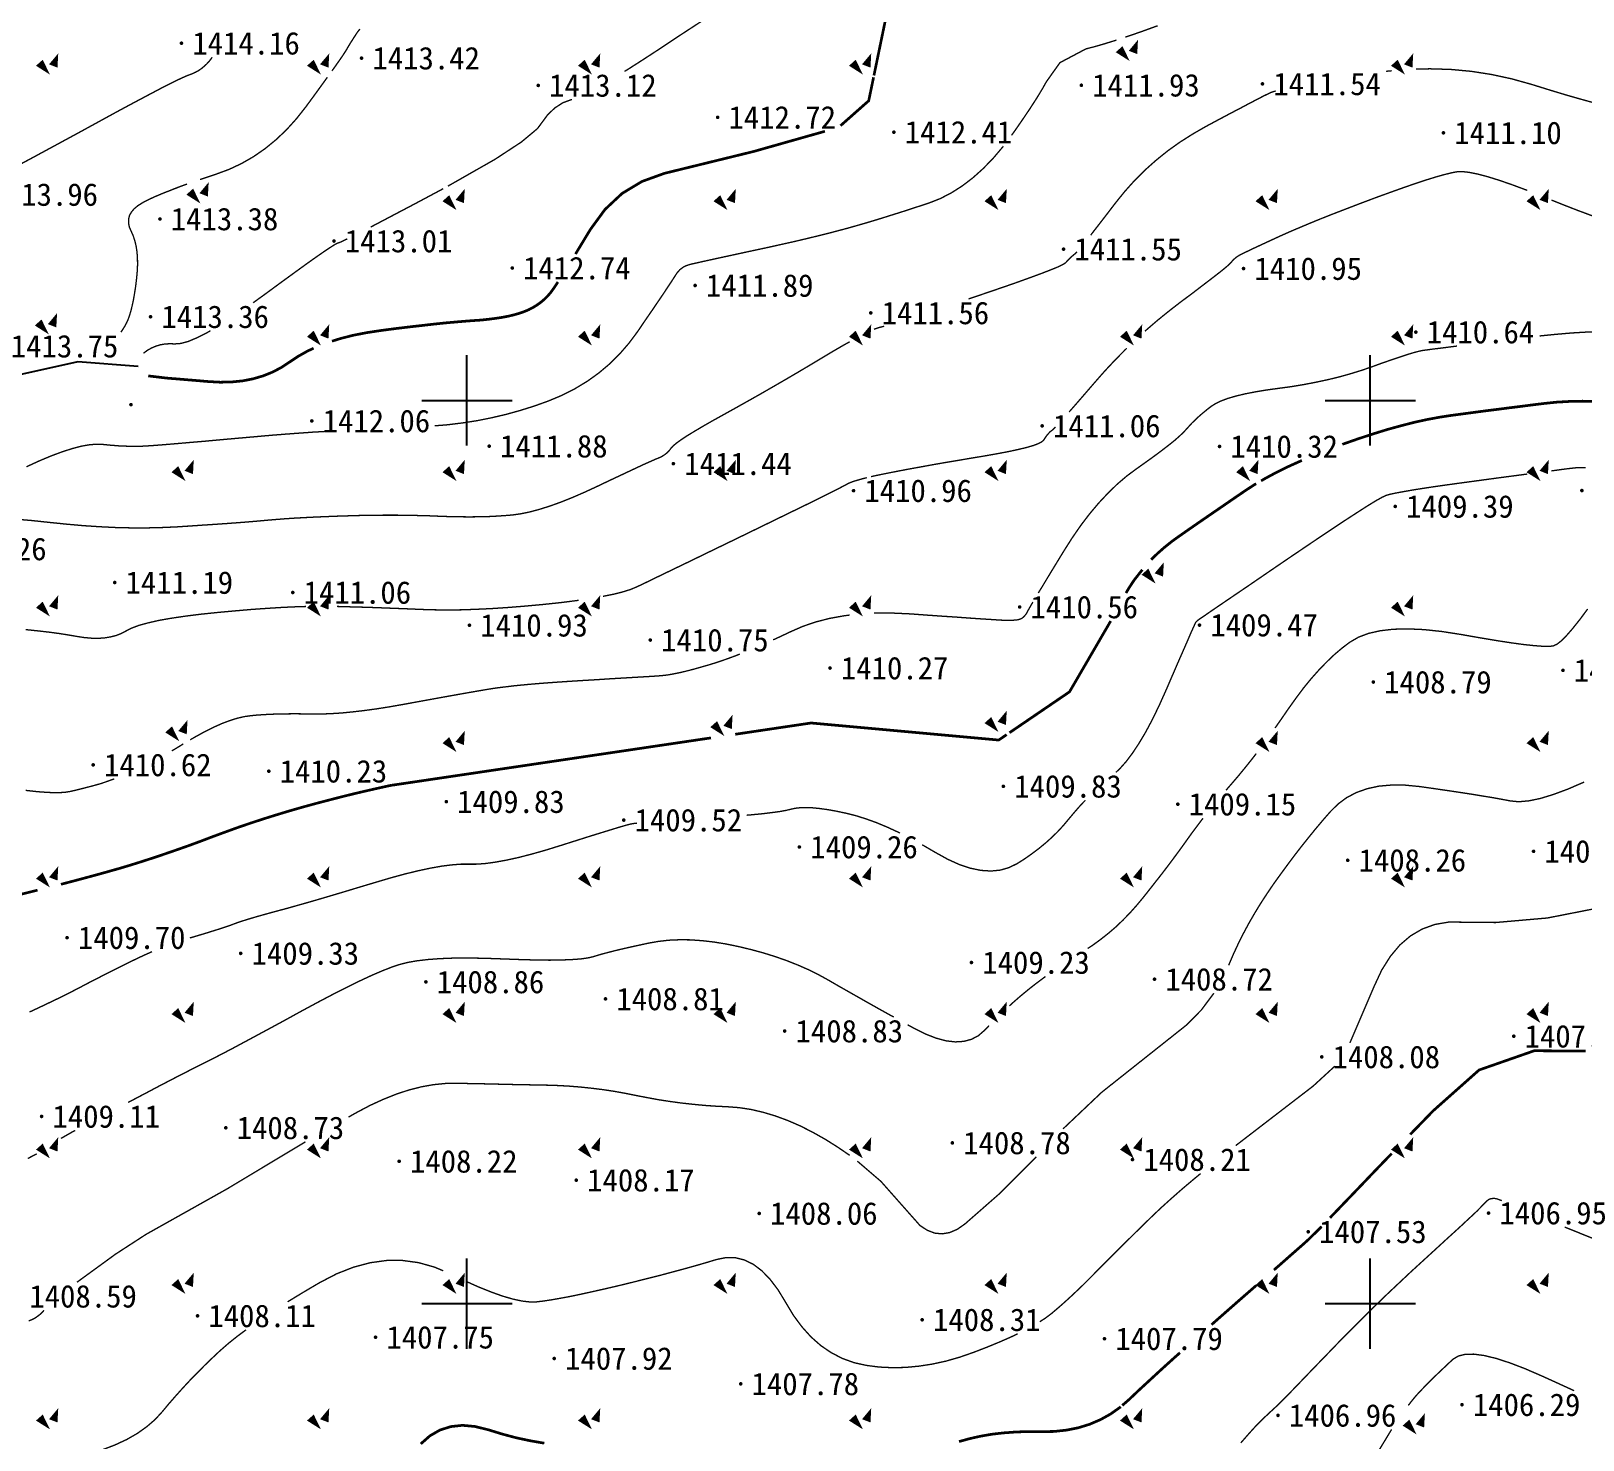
# Model space of a CAD drawing. Header units: inches. Extents: x -2316 to 955, y -265 to 742.
# Drawn here: x 482 to 653.8, y 446.5 to 602.5 of the extents above; entities that cross this region are included whole.
import ezdxf
from ezdxf.enums import TextEntityAlignment as Align
from ezdxf.xclip import XClip

# ---------------------------------------------------------------- set-up
doc = ezdxf.new("R2010")
doc.units = ezdxf.units.IN
doc.header["$LTSCALE"] = 1000
doc.header["$MEASUREMENT"] = 0
doc.header["$XCLIPFRAME"] = 0
doc.layers.add('周边地形图', color=8, linetype='Continuous')
doc.styles.get("Standard").update_dxf_attribs({"font": ''})
doc.styles.get('Standard').set_extended_font_data('SimSun')

# ---------------------------------------------------------------- blocks, each defined once
blk = doc.blocks.new('gc090')
for points in [[(1.07, 1.45, 0, 1, 0), (0.52, 0.05, 1, 1, 0)], [(-1.02, 0.41, 1, 0, 0), (0.15, -0.9, 0, 0, 0)]]:
    blk.add_lwpolyline(points, format="xyseb")
blk = doc.blocks.new('xzdxt')
at = {"layer": '周边地形图'}
for p, q in [((151.75, -75.5), (151.75, -65.5)), ((251.75, -75.5), (251.75, -65.5)), ((146.75, -70.5), (156.75, -70.5)), ((246.75, -70.5), (256.75, -70.5)), ((151.75, -175.5), (151.75, -165.5)), ((251.75, -175.5), (251.75, -165.5)), ((146.75, -170.5), (156.75, -170.5)), ((246.75, -170.5), (256.75, -170.5))]:
    blk.add_line(p, q, dxfattribs=at)
for points, const_width in [([(136.8, -34.01), (137.07, -33.64), (137.57, -32.93), (137.95, -32.38), (138.22, -31.97), (138.38, -31.72), (138.48, -31.53), (138.6, -31.33), (138.74, -31.1), (138.89, -30.86), (139.06, -30.59), (139.24, -30.31), (139.44, -30), (139.65, -29.68), (139.9, -29.37)], 0.15), ([(196.8, -34.52), (199.86, -19.72), (201.16, -18.67), (202.96, -18.16), (209.12, -18.68)], 0.3), ([(169.19, -34.07), (169.63, -33.8), (171.3, -32.73), (173.14, -31.53), (174.98, -30.3), (176.65, -29.21), (178.15, -28.23), (179.47, -27.37), (180.61, -26.63), (181.58, -26.02), (182.37, -25.52), (182.99, -25.15), (183.5, -24.82), (183.94, -24.48), (184.32, -24.1), (184.64, -23.71), (184.91, -23.29), (185.11, -22.84), (185.25, -22.37), (185.34, -21.88), (185.45, -21.34), (185.53, -21.15)], 0.15), ([(224.63, -30.27), (225.01, -30.15), (226.59, -29.6), (228.21, -29.01)], 0.15), ([(215.89, -35.21), (217.39, -33.1), (220.28, -31.57), (221.23, -31.33), (222.33, -31.01), (223.59, -30.62), (223.64, -30.6)], 0.15), ([(102.41, -44.29), (103.66, -43.62), (105.12, -42.83), (106.8, -41.92), (108.7, -40.89), (110.8, -39.74), (112.9, -38.59), (114.76, -37.59), (116.4, -36.72), (117.8, -35.98), (118.96, -35.39), (119.9, -34.93), (120.6, -34.61), (121.06, -34.43), (121.41, -34.3), (121.74, -34.14), (122.06, -33.96), (122.36, -33.75), (122.65, -33.51), (122.93, -33.25), (123.2, -32.96), (123.45, -32.64), (123.54, -32.5)], 0.15), ([(253.5, -34.06), (253.66, -34.04), (254.12, -34)], 0.15), ([(256.8, -33.82), (258.34, -33.78), (260.65, -33.85), (262.92, -34.06), (265.17, -34.41), (267.39, -34.89), (269.58, -35.5), (271.64, -36.14), (273.46, -36.69), (275.04, -37.14), (276.38, -37.51), (277.47, -37.79), (278.33, -37.99), (278.94, -38.09), (279.32, -38.1), (279.57, -38.08), (279.84, -38.07), (280.1, -38.08), (280.38, -38.11), (280.66, -38.16), (280.94, -38.23), (281.23, -38.31), (281.53, -38.42), (281.87, -38.53)], 0.15), ([(122.19, -46.04), (122.58, -45.91), (123.99, -45.44), (125.43, -44.91), (126.81, -44.26), (128.13, -43.5), (129.4, -42.62), (130.61, -41.63), (131.77, -40.53), (132.87, -39.31), (133.92, -37.98), (134.88, -36.67), (135.72, -35.51), (136.29, -34.72)], 0.15), ([(193.1, -40.08), (196.22, -37.32), (196.76, -34.72)], 0.3), ([(212.03, -41.14), (212.23, -40.88), (213.23, -39.44), (214.11, -38.13), (214.86, -36.97), (215.48, -35.94), (215.89, -35.21)], 0.15), ([(149.64, -46.77), (154.87, -43.79), (157.78, -41.88), (159.55, -40.4), (160.69, -38.86), (161.48, -38.11), (162.36, -37.54), (163.37, -37.17)], 0.15), ([(220.79, -52.2), (221, -51.93), (221.73, -50.99), (222.57, -49.9), (223.52, -48.66), (224.55, -47.38), (225.65, -46.15), (226.81, -44.99), (228.04, -43.9), (229.33, -42.86), (230.69, -41.89), (232.11, -40.99), (233.59, -40.14), (235.03, -39.37), (236.31, -38.69), (237.44, -38.1), (238.4, -37.59), (239.21, -37.17), (239.86, -36.83), (240.35, -36.59), (240.68, -36.43), (241.07, -36.29), (241.28, -36.24)], 0.15), ([(271.8, -48.31), (272.84, -48.73), (274.66, -49.44), (276.41, -50.09)], 0.15), ([(163.76, -54.29), (165.42, -51.55), (167.03, -49.35), (168.92, -47.58), (171.11, -46.26), (173.59, -45.36), (183.5, -42.93), (191.37, -40.7)], 0.3), ([(160.9, -70.5), (162.27, -69.93), (163.7, -69.2), (165.06, -68.38), (166.33, -67.47), (167.53, -66.46), (168.64, -65.36), (169.68, -64.16), (170.64, -62.87), (171.5, -61.6), (172.28, -60.47), (172.95, -59.48), (173.53, -58.63), (174, -57.91), (174.38, -57.34), (174.66, -56.91), (174.85, -56.61), (174.99, -56.4), (175.15, -56.21), (175.31, -56.03), (175.5, -55.88), (175.69, -55.74), (175.9, -55.63), (176.13, -55.54), (176.36, -55.46), (176.69, -55.38), (177.19, -55.27), (177.85, -55.12), (178.67, -54.94), (179.67, -54.72), (180.83, -54.47), (182.16, -54.18), (183.65, -53.86), (185.19, -53.53), (186.66, -53.2), (188.05, -52.89), (189.36, -52.58), (190.6, -52.28), (191.77, -51.99), (192.86, -51.7), (193.88, -51.43), (194.87, -51.15), (195.91, -50.85), (196.98, -50.53), (198.08, -50.19), (199.22, -49.83), (200.4, -49.46), (201.61, -49.06), (202.87, -48.65), (204.12, -48.16), (205.35, -47.53), (206.56, -46.76), (207.74, -45.86), (208.9, -44.82), (210.03, -43.65), (211.13, -42.35)], 0.15), ([(226.8, -62.84), (226.96, -62.69), (228.19, -61.63), (229.45, -60.61), (230.74, -59.61), (231.98, -58.69), (233.05, -57.87), (233.98, -57.16), (234.76, -56.56), (235.39, -56.06), (235.86, -55.67), (236.18, -55.38), (236.36, -55.2), (236.45, -55.08), (236.56, -54.96), (236.67, -54.85), (236.79, -54.75), (236.91, -54.65), (237.04, -54.56), (237.18, -54.47), (237.32, -54.39), (237.52, -54.29), (237.82, -54.14), (238.22, -53.95), (238.72, -53.71), (239.32, -53.43), (240.03, -53.1), (240.83, -52.73), (241.74, -52.31), (242.75, -51.86), (243.85, -51.39), (245.04, -50.89), (246.33, -50.36), (247.7, -49.82), (249.18, -49.25), (250.74, -48.65), (252.39, -48.03), (254.02, -47.44), (255.5, -46.91), (256.83, -46.45), (258.02, -46.06), (259.06, -45.74), (259.95, -45.49), (260.69, -45.31), (261.28, -45.19), (261.89, -45.16), (262.67, -45.24), (263.62, -45.43), (264.75, -45.73), (266.04, -46.13), (267.51, -46.64), (269.12, -47.24)], 0.15), ([(113.44, -62.94), (113.65, -62.63), (113.87, -62.27), (114.06, -61.92), (114.23, -61.54), (114.39, -61.1), (114.54, -60.59), (114.68, -60.02), (114.82, -59.39), (114.94, -58.69), (115.06, -57.93), (115.16, -57.11), (115.24, -56.28), (115.28, -55.49), (115.27, -54.75), (115.22, -54.06), (115.12, -53.42), (114.98, -52.82), (114.8, -52.27), (114.57, -51.76), (114.37, -51.29), (114.28, -50.85), (114.29, -50.42), (114.39, -50.01), (114.61, -49.63), (114.92, -49.26), (115.34, -48.92), (115.85, -48.6), (116.48, -48.27), (117.22, -47.93), (118.07, -47.57), (120.12, -46.77), (119.12, -47.15)], 0.15), ([(120.12, -46.77), (120.76, -46.54)], 0.15), ([(141.09, -51.3), (141.97, -50.84), (143.79, -49.88), (145.92, -48.76), (148.36, -47.46), (149.12, -47.05)], 0.15), ([(128.08, -59.68), (129.33, -58.78), (131.14, -57.45), (132.72, -56.3), (134.07, -55.32), (135.2, -54.52), (136.11, -53.89), (136.8, -53.44), (137.25, -53.16), (137.49, -53.06), (137.77, -52.96), (138.35, -52.68), (138.5, -52.61)], 0.15), ([(207.28, -59.26), (208.05, -59), (210.28, -58.24), (212.23, -57.57), (213.9, -56.97), (215.29, -56.46), (216.4, -56.03), (217.23, -55.69), (217.77, -55.42), (218.03, -55.24), (218.16, -55.1), (218.28, -54.97), (218.4, -54.84), (218.52, -54.72), (218.65, -54.6), (218.77, -54.5), (218.89, -54.4), (219.01, -54.3), (219.19, -54.13), (219.27, -54.05)], 0.15), ([(136.8, -63.94), (137.76, -63.64), (139.17, -63.28), (140.67, -62.99), (142.26, -62.75), (143.86, -62.54), (145.36, -62.36), (146.77, -62.2), (148.08, -62.05), (149.31, -61.92), (150.44, -61.82), (151.48, -61.73), (152.43, -61.66), (153.31, -61.6), (154.14, -61.51), (154.92, -61.41), (155.65, -61.3), (156.33, -61.17), (156.96, -61.02), (157.54, -60.85), (158.07, -60.67), (158.57, -60.46), (159.04, -60.22), (159.48, -59.95), (159.9, -59.65), (160.29, -59.32), (160.66, -58.96), (161, -58.57), (161.31, -58.14), (161.64, -57.65), (161.82, -57.39)], 0.3), ([(115.94, -65.27), (116.37, -64.95), (116.83, -64.69), (117.3, -64.49), (117.8, -64.34), (118.31, -64.25), (118.85, -64.22), (119.41, -64.24), (120.06, -64.19), (120.88, -63.97), (121.86, -63.56), (123.02, -62.97), (123.35, -62.78)], 0.15), ([(196.8, -62.62), (197.07, -62.52), (197.42, -62.41), (197.83, -62.31), (197.93, -62.28)], 0.15), ([(270.48, -63.36), (272.17, -63.19), (274.02, -63.03), (275.69, -62.93), (277.18, -62.88), (278.49, -62.88), (279.63, -62.94), (280.59, -63.04), (281.51, -63.18), (282.52, -63.31), (283.64, -63.44), (284.12, -63.49)], 0.15), ([(116.46, -67.78), (118.47, -68.02), (119.06, -68.07), (119.83, -68.13), (120.76, -68.21), (121.86, -68.3), (123.13, -68.41), (124.45, -68.48), (125.72, -68.45), (126.93, -68.33), (128.09, -68.1), (129.18, -67.78), (130.22, -67.36), (131.2, -66.85), (132.12, -66.24), (133.07, -65.61), (134.1, -65.03), (134.77, -64.72)], 0.3), ([(182.97, -70.5), (183.01, -70.48), (184.35, -69.72), (185.69, -68.95), (187.02, -68.18), (188.35, -67.4), (189.68, -66.61), (191, -65.82), (192.25, -65.07), (193.38, -64.41), (194.12, -64)], 0.15), ([(219.52, -70.5), (220.23, -69.68), (221.24, -68.51), (222.32, -67.28), (223.44, -66.08), (224.58, -64.92), (224.79, -64.72)], 0.15), ([(235.37, -70.5), (235.99, -70.27), (236.85, -70.02), (237.84, -69.78), (238.96, -69.56), (240.21, -69.35), (241.59, -69.16), (243.01, -68.97), (244.39, -68.74), (245.74, -68.48), (247.05, -68.2), (248.33, -67.89), (249.57, -67.54), (250.77, -67.17), (251.94, -66.77), (253.03, -66.37), (254.02, -66.03), (254.9, -65.73), (255.66, -65.48), (256.32, -65.27), (256.87, -65.12), (257.31, -65.01), (257.64, -64.95), (258.05, -64.9), (258.7, -64.81), (259.61, -64.7), (260.77, -64.55), (261.34, -64.48)], 0.15), ([(101.84, -83.65), (103.53, -83.79), (105.4, -83.99), (107.35, -84.19), (109.24, -84.36), (111.09, -84.48), (112.89, -84.57), (114.63, -84.61), (116.33, -84.61), (117.98, -84.57), (119.57, -84.5), (121.11, -84.4), (122.56, -84.3), (123.94, -84.21), (125.23, -84.12), (126.45, -84.03), (127.59, -83.94), (128.65, -83.85), (129.63, -83.76), (130.59, -83.68), (131.61, -83.6), (132.67, -83.53), (133.78, -83.47), (134.95, -83.41), (136.16, -83.36), (137.42, -83.31), (138.73, -83.27), (140.06, -83.23), (141.36, -83.21), (142.64, -83.2), (143.9, -83.2), (145.13, -83.21), (146.35, -83.24), (147.54, -83.27), (148.7, -83.32), (149.84, -83.36), (150.95, -83.38), (152.01, -83.39), (153.04, -83.38), (154.03, -83.36), (154.99, -83.31), (155.91, -83.25), (156.79, -83.18), (157.69, -83.05), (158.67, -82.85), (159.72, -82.57), (160.85, -82.22), (162.05, -81.79), (163.33, -81.28), (164.68, -80.7), (166.11, -80.04), (167.49, -79.38), (168.73, -78.8), (169.81, -78.29), (170.73, -77.86), (171.5, -77.5), (172.12, -77.23), (172.58, -77.02), (172.89, -76.9), (173.12, -76.8), (173.33, -76.7), (173.53, -76.57), (173.72, -76.44), (173.9, -76.29), (174.07, -76.12), (174.22, -75.95), (174.36, -75.75), (174.58, -75.52), (174.94, -75.22), (175.46, -74.85), (176.12, -74.41), (176.94, -73.91), (177.92, -73.33), (179.04, -72.69), (180.32, -71.98), (181.67, -71.23), (182.97, -70.5)], 0.15), ([(148.16, -73.31), (149.62, -73.19), (151.25, -72.99), (152.86, -72.74), (154.46, -72.42), (156.05, -72.05), (157.63, -71.61), (159.2, -71.12), (160.76, -70.56), (160.9, -70.5)], 0.15), ([(214.99, -91.82), (215.43, -91.11), (216.09, -90.01), (216.87, -88.73), (217.76, -87.27), (218.71, -85.77), (219.68, -84.36), (220.67, -83.06), (221.68, -81.86), (222.71, -80.76), (223.75, -79.75), (224.81, -78.85), (225.89, -78.05), (226.92, -77.32), (227.86, -76.64), (228.69, -76.02), (229.43, -75.45), (230.07, -74.94), (230.6, -74.47), (231.04, -74.06), (231.37, -73.7), (231.67, -73.37), (231.97, -73.04), (232.3, -72.71), (232.64, -72.39), (233, -72.07), (233.37, -71.76), (233.76, -71.44), (234.17, -71.13), (234.65, -70.83), (235.26, -70.54), (235.37, -70.5)], 0.15), ([(218.41, -71.77), (218.57, -71.59), (219.34, -70.71), (219.52, -70.5)], 0.15), ([(248.66, -75.36), (248.68, -75.35), (250.39, -74.75), (252.04, -74.21), (253.62, -73.72), (255.15, -73.3), (256.62, -72.92), (258.04, -72.61), (259.39, -72.36), (260.69, -72.16), (261.96, -71.99), (263.23, -71.82), (264.51, -71.65), (265.8, -71.49), (267.1, -71.32), (268.4, -71.16), (269.71, -70.99), (271.02, -70.83), (272.37, -70.69), (273.77, -70.61), (275.24, -70.58), (276.76, -70.61)], 0.3), ([(102.97, -77.85), (104.38, -77.2), (105.69, -76.65), (106.9, -76.2), (108.01, -75.84), (109.02, -75.57), (109.93, -75.41), (110.75, -75.34), (111.46, -75.37), (112.12, -75.44), (112.76, -75.49), (113.38, -75.54), (113.99, -75.56), (114.58, -75.58), (115.15, -75.58), (115.71, -75.57), (116.25, -75.54), (116.87, -75.5), (117.68, -75.44), (118.67, -75.36), (119.85, -75.26), (121.21, -75.14), (122.76, -75.01), (124.49, -74.85), (126.41, -74.68), (128.34, -74.51), (130.14, -74.35), (131.79, -74.22), (133.3, -74.11), (134.67, -74.01), (135.9, -73.94), (136.04, -73.93)], 0.15), ([(196.48, -78.94), (196.86, -78.85), (197.72, -78.67), (198.67, -78.48), (199.7, -78.28), (200.81, -78.07), (201.98, -77.86), (203.23, -77.63), (204.54, -77.4), (205.93, -77.17), (207.38, -76.92), (208.9, -76.67), (210.37, -76.41), (211.66, -76.17), (212.76, -75.93), (213.69, -75.71), (214.44, -75.49), (215, -75.28), (215.39, -75.07), (215.6, -74.88), (215.71, -74.7), (215.83, -74.53), (215.94, -74.37), (216.06, -74.23), (216.17, -74.11), (216.28, -73.99), (216.4, -73.89), (216.51, -73.81), (216.68, -73.66), (216.89, -73.44)], 0.15), ([(166.8, -92.19), (167.94, -91.96), (168.98, -91.7), (169.85, -91.43), (170.54, -91.14), (171.27, -90.8), (172.23, -90.33), (173.43, -89.75), (174.86, -89.06), (176.54, -88.25), (178.45, -87.32), (180.6, -86.28), (182.99, -85.12), (185.35, -83.97), (187.42, -82.96), (189.21, -82.09), (190.71, -81.35), (191.92, -80.75), (192.84, -80.28), (193.48, -79.95), (193.83, -79.76), (194.09, -79.63), (194.45, -79.49), (194.9, -79.35), (195.46, -79.19), (196.01, -79.05)], 0.15), ([(223.59, -111.67), (223.97, -111.32), (224.68, -110.53), (225.4, -109.58), (226.13, -108.48), (226.88, -107.22), (227.63, -105.81), (228.39, -104.24), (229.16, -102.52), (229.89, -100.83), (230.53, -99.35), (231.08, -98.1), (231.53, -97.07), (231.88, -96.25), (232.15, -95.66), (232.32, -95.28), (232.39, -95.12), (232.42, -95.08), (232.45, -95.03), (232.49, -94.99), (232.53, -94.95), (232.57, -94.91), (232.62, -94.87), (232.66, -94.83), (232.72, -94.79), (232.92, -94.65), (233.41, -94.32), (234.2, -93.77), (235.29, -93.03), (236.67, -92.09), (238.35, -90.95), (240.32, -89.6), (242.59, -88.05), (244.88, -86.5), (246.9, -85.14), (248.66, -83.97), (250.15, -83), (251.38, -82.21), (252.34, -81.62), (253.05, -81.22), (253.48, -81.02), (253.91, -80.89), (254.58, -80.75), (255.5, -80.58), (256.66, -80.38), (258.06, -80.16), (259.7, -79.92), (261.59, -79.66), (263.73, -79.37), (265.86, -79.08), (267.76, -78.83), (269.12, -78.65)], 0.15), ([(271.8, -78.3), (272.01, -78.27), (272.95, -78.14), (273.65, -78.05), (274.1, -78), (274.45, -77.96), (274.81, -77.94), (275.19, -77.93), (275.58, -77.94)], 0.15), ([(227.49, -88.12), (228.16, -87.47), (228.93, -86.79), (229.75, -86.13), (230.63, -85.5), (231.53, -84.87), (232.44, -84.24), (233.35, -83.61), (234.27, -82.98), (235.19, -82.35), (236.12, -81.71), (237.05, -81.07), (237.99, -80.43), (238.98, -79.79), (239.11, -79.72)], 0.3), ([(241.2, -106.77), (241.79, -105.93), (242.63, -104.71), (243.49, -103.5), (244.34, -102.36), (245.2, -101.31), (246.06, -100.34), (246.92, -99.45), (247.77, -98.64), (248.63, -97.91), (249.49, -97.26), (250.44, -96.71), (251.55, -96.29), (252.84, -96), (254.29, -95.83), (255.91, -95.79), (257.7, -95.87), (259.66, -96.08), (261.79, -96.41), (263.89, -96.78), (265.75, -97.09), (267.38, -97.34), (268.78, -97.53), (269.94, -97.65), (270.87, -97.72), (271.56, -97.73), (272.02, -97.67), (272.41, -97.49), (272.9, -97.11), (273.48, -96.52), (274.16, -95.74), (274.94, -94.76), (275.81, -93.59)], 0.15), ([(224.7, -91.82), (225.07, -91.2), (225.59, -90.41), (226.51, -89.24)], 0.3), ([(236.06, -133.03), (236.11, -132.93), (236.6, -131.79), (237.13, -130.65), (237.69, -129.53), (238.29, -128.41), (238.93, -127.3), (239.6, -126.2), (240.31, -125.11), (241.05, -124.02), (241.82, -122.95), (242.59, -121.9), (243.36, -120.87), (244.14, -119.86), (244.93, -118.87), (245.72, -117.9), (246.52, -116.95), (247.33, -116.02), (248.19, -115.17), (249.15, -114.46), (250.23, -113.9), (251.42, -113.48), (252.71, -113.2), (254.11, -113.08), (255.61, -113.09), (257.23, -113.25), (258.85, -113.48), (260.36, -113.7), (261.77, -113.91), (263.07, -114.11), (264.28, -114.31), (265.38, -114.49), (266.37, -114.67), (267.26, -114.84), (268.19, -114.93), (269.29, -114.83), (270.56, -114.57), (272, -114.13), (273.62, -113.53), (275.42, -112.75)], 0.15), ([(137.36, -93.31), (137.92, -93.32), (139.09, -93.36), (140.29, -93.39), (141.52, -93.43), (142.78, -93.48), (144.07, -93.53), (145.39, -93.58), (146.74, -93.64), (148.14, -93.68), (149.62, -93.7), (151.18, -93.68), (152.82, -93.62), (154.53, -93.54), (156.33, -93.42), (158.2, -93.27), (160.15, -93.09), (162.05, -92.89), (163.79, -92.67), (164.12, -92.62)], 0.15), ([(196.8, -94.05), (196.98, -94.04), (198.85, -94.04), (200.81, -94.13), (202.71, -94.27), (204.43, -94.39), (205.96, -94.49), (207.3, -94.59), (208.46, -94.67), (209.42, -94.73), (210.2, -94.78), (210.79, -94.82), (211.27, -94.84), (211.69, -94.85), (212.07, -94.84), (212.39, -94.82), (212.67, -94.79), (212.9, -94.74), (213.08, -94.67), (213.21, -94.6), (213.31, -94.51), (213.41, -94.42), (213.49, -94.33), (213.57, -94.24), (213.64, -94.15), (213.7, -94.06), (213.76, -93.96), (213.8, -93.87), (213.9, -93.68), (214.11, -93.31), (214.4, -92.82)], 0.15), ([(102.89, -95.87), (104.23, -96.01), (105.46, -96.15), (106.58, -96.3), (107.6, -96.46), (108.52, -96.62), (109.36, -96.75), (110.16, -96.82), (110.91, -96.84), (111.63, -96.79), (112.29, -96.68), (112.92, -96.52), (113.5, -96.29), (114.03, -96.01), (114.64, -95.7), (115.44, -95.4), (116.43, -95.13), (117.6, -94.86), (118.96, -94.62), (120.51, -94.39), (122.25, -94.17), (124.18, -93.97), (126.15, -93.79), (128, -93.63), (129.74, -93.51), (131.37, -93.41), (132.89, -93.34), (133.93, -93.31)], 0.15), ([(133.93, -93.31), (133.93, -93.31)], 0.15), ([(185.64, -97.01), (186.29, -96.71), (187.58, -96.1), (188.93, -95.51), (190.37, -95.02), (191.89, -94.63), (193.5, -94.34), (194.12, -94.26)], 0.15), ([(211.8, -107.29), (218.45, -102.76), (223.01, -94.92)], 0.3), ([(121.11, -108.07), (121.7, -107.73), (122.72, -107.17), (123.7, -106.68), (124.62, -106.27), (125.5, -105.94), (126.33, -105.68), (127.11, -105.5), (127.84, -105.4), (128.57, -105.33), (129.32, -105.28), (130.11, -105.24), (130.93, -105.21), (131.78, -105.2), (132.67, -105.19), (133.59, -105.2), (134.54, -105.21), (135.54, -105.22), (136.62, -105.18), (137.78, -105.11), (139.01, -104.99), (140.32, -104.84), (141.71, -104.65), (143.17, -104.42), (144.71, -104.15), (146.24, -103.87), (147.67, -103.61), (148.99, -103.37), (150.22, -103.15), (151.34, -102.95), (152.37, -102.77), (153.29, -102.61), (154.12, -102.47), (154.95, -102.34), (155.92, -102.22), (157, -102.09), (158.22, -101.97), (159.56, -101.85), (161.02, -101.74), (162.61, -101.63), (164.33, -101.52), (166.02, -101.42), (167.55, -101.32), (168.9, -101.24), (170.09, -101.17), (171.1, -101.11), (171.95, -101.06), (172.62, -101.02), (173.13, -100.98), (173.58, -100.94), (174.1, -100.87), (174.69, -100.76), (175.34, -100.63), (176.05, -100.46), (176.83, -100.26), (177.67, -100.02), (178.58, -99.76), (179.54, -99.46), (180.55, -99.11), (181.61, -98.72), (181.95, -98.58)], 0.15), ([(181.44, -107.46), (189.85, -106.21), (210.61, -108.1), (211.49, -107.5)], 0.3), ([(143.45, -113.1), (178.76, -107.86)], 0.3), ([(119.07, -109.3), (119.56, -109.01), (120.34, -108.53)], 0.15), ([(235.78, -113.65), (236.37, -112.97), (237.09, -112.13), (237.83, -111.23), (238.59, -110.28), (239.12, -109.6)], 0.15), ([(102.9, -113.67), (104.24, -113.82), (105.4, -113.9), (106.39, -113.93), (107.2, -113.89), (107.83, -113.79), (108.35, -113.67), (108.84, -113.55), (109.29, -113.44), (109.69, -113.33), (110.06, -113.24), (110.39, -113.15), (110.68, -113.07), (110.93, -113), (111.18, -112.93), (111.47, -112.83), (111.8, -112.72), (112.16, -112.59), (112.57, -112.44), (112.7, -112.4)], 0.15), ([(106.8, -124.07), (107.61, -123.86), (109.19, -123.44), (110.67, -123.04), (112.04, -122.66), (113.31, -122.3), (114.54, -121.93), (115.79, -121.54), (117.05, -121.13), (118.33, -120.7), (119.63, -120.25), (120.94, -119.79), (122.27, -119.3), (123.61, -118.79), (124.97, -118.29), (126.35, -117.79), (127.75, -117.31), (129.18, -116.84), (130.62, -116.39), (132.08, -115.95), (133.57, -115.52), (135.07, -115.11), (136.56, -114.72), (138, -114.35), (139.38, -114.01), (140.71, -113.7), (141.98, -113.41), (143.21, -113.14), (143.41, -113.1)], 0.3), ([(143.41, -113.1), (143.45, -113.1)], 0.3), ([(202.14, -119.69), (202.19, -119.72), (203.58, -120.53), (204.95, -121.29), (206.25, -121.88), (207.48, -122.29), (208.65, -122.53), (209.76, -122.6), (210.79, -122.5), (211.76, -122.22), (212.67, -121.77), (213.52, -121.23), (214.32, -120.66), (215.09, -120.08), (215.82, -119.48), (216.51, -118.86), (217.15, -118.23), (217.76, -117.57), (218.32, -116.9), (218.88, -116.23), (219.45, -115.57), (220.04, -114.93), (220.2, -114.77)], 0.15), ([(182.7, -116.42), (183.18, -116.38), (184.44, -116.26), (185.51, -116.13), (186.4, -116.01), (187.1, -115.88), (187.63, -115.75), (188.1, -115.65), (188.65, -115.59), (189.29, -115.57), (190, -115.6), (190.79, -115.68), (191.67, -115.8), (192.62, -115.97), (193.66, -116.19), (194.76, -116.46), (195.9, -116.82), (197.07, -117.24), (198.29, -117.75), (199.55, -118.33), (199.68, -118.39)], 0.15), ([(220.46, -131.18), (221.01, -130.82), (221.86, -130.2), (222.7, -129.54), (223.52, -128.84), (224.32, -128.08), (225.1, -127.28), (225.86, -126.43), (226.61, -125.53), (227.33, -124.62), (228.02, -123.74), (228.69, -122.89), (229.32, -122.06), (229.92, -121.26), (230.49, -120.49), (231.03, -119.75), (231.54, -119.03), (232.05, -118.32), (232.59, -117.6), (233.15, -116.86), (233.24, -116.75)], 0.15), ([(121.07, -130.01), (121.25, -129.96), (122.05, -129.72), (122.79, -129.5), (123.46, -129.29), (124.07, -129.1), (124.63, -128.92), (125.12, -128.76), (125.55, -128.61), (125.92, -128.47), (126.3, -128.33), (126.74, -128.18), (127.25, -128.02), (127.83, -127.84), (128.48, -127.65), (129.19, -127.45), (129.98, -127.23), (130.83, -127), (131.77, -126.75), (132.83, -126.45), (134, -126.12), (135.28, -125.75), (136.67, -125.34), (138.18, -124.89), (139.8, -124.4), (141.54, -123.88), (143.26, -123.37), (144.87, -122.93), (146.35, -122.57), (147.71, -122.28), (148.95, -122.06), (150.07, -121.92), (151.06, -121.84), (151.93, -121.84), (152.79, -121.84), (153.78, -121.77), (154.87, -121.62), (156.09, -121.4), (157.42, -121.11), (158.86, -120.74), (160.42, -120.3), (162.1, -119.78), (163.74, -119.26), (165.19, -118.8), (166.45, -118.41), (167.52, -118.08), (168.4, -117.81), (169.08, -117.61), (169.58, -117.47), (169.89, -117.39), (170.21, -117.34), (170.57, -117.3)], 0.15), ([(101.08, -125.48), (102.27, -125.2), (104.12, -124.74)], 0.3), ([(104.12, -124.74), (104.15, -124.73), (104.21, -124.72)], 0.3), ([(249.49, -141.63), (252.19, -135.33), (253.01, -133.57), (253.96, -132.06), (255.02, -130.79), (256.2, -129.78), (257.5, -129.02), (258.91, -128.51), (260.45, -128.25), (265.63, -128.3), (271.35, -127.8), (277.57, -126.58), (284.59, -124.72)], 0.15), ([(114.24, -148.22), (115.36, -147.63), (116.52, -147.02), (117.61, -146.44), (118.65, -145.9), (119.63, -145.39), (120.55, -144.92), (121.41, -144.48), (122.21, -144.08), (122.95, -143.71), (123.74, -143.31), (124.67, -142.83), (125.76, -142.26), (126.99, -141.6), (128.37, -140.86), (129.91, -140.03), (131.59, -139.12), (133.42, -138.11), (135.26, -137.12), (136.97, -136.22), (138.53, -135.43), (139.96, -134.73), (141.25, -134.13), (142.4, -133.64), (143.41, -133.24), (144.29, -132.95), (145.18, -132.72), (146.22, -132.54), (147.41, -132.4), (148.75, -132.3), (150.25, -132.24), (151.9, -132.23), (153.71, -132.26), (155.66, -132.33), (157.6, -132.4), (159.34, -132.45), (160.89, -132.47), (162.24, -132.45), (163.4, -132.4), (164.36, -132.33), (165.13, -132.22), (165.71, -132.09), (166.22, -131.93), (166.81, -131.76), (167.47, -131.59), (168.2, -131.4), (169.01, -131.21), (169.89, -131.01), (170.85, -130.8), (171.87, -130.58), (172.96, -130.39), (174.09, -130.26), (175.27, -130.21), (176.49, -130.22), (177.76, -130.31), (179.08, -130.46), (180.44, -130.68), (181.84, -130.97), (183.25, -131.31), (184.61, -131.68), (185.91, -132.09), (187.17, -132.53), (188.38, -133.01), (189.54, -133.52), (190.65, -134.07), (191.71, -134.65), (192.76, -135.26), (193.85, -135.88), (194.98, -136.52), (196.14, -137.18), (197.35, -137.86), (198.59, -138.55), (199, -138.77)], 0.15), ([(103.32, -138.21), (104.29, -137.76), (105.19, -137.33), (106.03, -136.93), (106.82, -136.55), (107.54, -136.19), (108.2, -135.85), (108.81, -135.54), (109.4, -135.22), (110.02, -134.9), (110.69, -134.56), (111.38, -134.2), (112.11, -133.83), (112.88, -133.44), (113.69, -133.04), (114.52, -132.63), (115.38, -132.21), (116.23, -131.82), (116.89, -131.53)], 0.15), ([(211.8, -137.53), (212.19, -137.17), (212.82, -136.62), (213.46, -136.08), (214.09, -135.57), (214.74, -135.06), (215.42, -134.55), (215.79, -134.28)], 0.15), ([(217.73, -151.15), (222.02, -147.09), (231.4, -139.65), (233.03, -138), (234.43, -136.13)], 0.15), ([(200.52, -139.62), (201.18, -139.98), (202.47, -140.63), (203.67, -141.1), (204.78, -141.4), (205.81, -141.52), (206.75, -141.46), (207.6, -141.23), (208.36, -140.83), (209.03, -140.25), (209.54, -139.72)], 0.15), ([(258.73, -149.13), (263.79, -144.63), (269.89, -142.5), (275.6, -142.53)], 0.3), ([(236.85, -153), (245.42, -146.41), (247.84, -144.19)], 0.15), ([(138.64, -149.84), (139.56, -149.32), (141.04, -148.54), (142.5, -147.87), (143.93, -147.3), (145.33, -146.84), (146.71, -146.49), (148.06, -146.25), (149.38, -146.12), (150.67, -146.09), (151.95, -146.13), (153.22, -146.15), (154.48, -146.18), (155.74, -146.21), (156.98, -146.24), (158.22, -146.26), (159.45, -146.29), (160.67, -146.31), (161.88, -146.35), (163.1, -146.42), (164.33, -146.52), (165.56, -146.65), (166.79, -146.8), (168.03, -146.99), (169.27, -147.21), (170.51, -147.46), (171.76, -147.7), (173.01, -147.93), (174.26, -148.12), (175.52, -148.29), (176.79, -148.43), (178.06, -148.55), (179.33, -148.64), (180.61, -148.7), (181.89, -148.8), (183.2, -149), (184.53, -149.31), (185.87, -149.71), (187.23, -150.21), (188.62, -150.81), (190.02, -151.52), (191.44, -152.32), (192.82, -153.19), (194.12, -154.08)], 0.15), ([(256.16, -151.77), (257.27, -150.63), (258.59, -149.27), (258.73, -149.13)], 0.3), ([(106.8, -152.21), (107.21, -151.97), (107.65, -151.72), (108.11, -151.46), (108.37, -151.32)], 0.15), ([(108.57, -168.13), (112.84, -165.02), (116.23, -162.82), (125.18, -157.8), (133.87, -152.58)], 0.15), ([(103.12, -154.43), (103.86, -154.05), (104.12, -153.91)], 0.15), ([(194.96, -154.72), (197.58, -156.97), (201.9, -161.85), (202.71, -162.38), (203.53, -162.69), (204.35, -162.77), (205.18, -162.63), (206.02, -162.27), (206.87, -161.68), (210.79, -158.24), (214.77, -154.25)], 0.15), ([(247.29, -160.99), (247.81, -160.45), (248.69, -159.53), (249.71, -158.47), (250.88, -157.25), (252.13, -155.94), (253.39, -154.63), (254.12, -153.88)], 0.3), ([(215.16, -172.5), (215.77, -172.11), (216.41, -171.63), (216.99, -171.14), (217.58, -170.63), (218.17, -170.1), (218.78, -169.54), (219.39, -168.96), (220.02, -168.36), (220.65, -167.73), (221.29, -167.08), (221.96, -166.41), (222.66, -165.7), (223.4, -164.95), (224.18, -164.18), (225, -163.37), (225.86, -162.52), (226.75, -161.65), (227.68, -160.74), (228.69, -159.79), (229.81, -158.78), (231.03, -157.71), (232.37, -156.58), (232.96, -156.1)], 0.15), ([(237.41, -185.92), (238.16, -185.06), (238.77, -184.38), (239.24, -183.87), (239.58, -183.53), (239.84, -183.28), (240.09, -183.04), (240.32, -182.83), (240.53, -182.63), (240.72, -182.45), (240.9, -182.29), (241.06, -182.14), (241.2, -182.01), (241.41, -181.82), (241.77, -181.47), (242.26, -180.97), (242.91, -180.31), (243.7, -179.49), (244.63, -178.52), (245.71, -177.4), (246.94, -176.13), (248.24, -174.78), (249.56, -173.44), (250.88, -172.12), (252.22, -170.8), (253.56, -169.5), (254.92, -168.22), (256.28, -166.94), (257.66, -165.68), (258.96, -164.49), (260.1, -163.44), (261.09, -162.54), (261.91, -161.79), (262.57, -161.17), (263.08, -160.7), (263.43, -160.37), (263.62, -160.19), (263.73, -160.07), (263.84, -159.96), (263.96, -159.84), (264.07, -159.71), (264.19, -159.59), (264.32, -159.46), (264.44, -159.33), (264.57, -159.2), (264.71, -159.08), (264.85, -158.98), (265, -158.91), (265.16, -158.87), (265.33, -158.85), (265.51, -158.85), (265.69, -158.88), (265.88, -158.94), (266.11, -159.02), (266.31, -159.09)], 0.15), ([(241.08, -166.77), (241.68, -166.25), (242.81, -165.25), (243.71, -164.46), (244.38, -163.87), (244.8, -163.49), (245, -163.31), (245.07, -163.23), (245.14, -163.16), (245.22, -163.08), (245.29, -163.01), (245.37, -162.94), (245.45, -162.86), (245.52, -162.79), (245.6, -162.72), (245.75, -162.57), (246.05, -162.27), (246.35, -161.96)], 0.3), ([(273.27, -162.02), (273.97, -162.3), (275.3, -162.84), (276.75, -163.42), (278.33, -164.04), (279.91, -164.64), (281.34, -165.13), (282.64, -165.52), (283.79, -165.8), (284.81, -165.97), (285.68, -166.04), (286.42, -166.01), (287.01, -165.87), (287.65, -165.64), (288.5, -165.33), (289.57, -164.95), (289.64, -164.92)], 0.15), ([(131.89, -170.3), (131.9, -170.29), (133.61, -169.25), (135.44, -168.17), (137.33, -167.19), (139.19, -166.46), (141.03, -165.97), (142.84, -165.72), (144.63, -165.72), (146.4, -165.96), (148.14, -166.45), (149.12, -166.86)], 0.15), ([(151.8, -168.1), (153.03, -168.65), (154.42, -169.21), (155.68, -169.66), (156.82, -169.99), (157.83, -170.21), (158.71, -170.31), (159.46, -170.3), (160.21, -170.21), (161.07, -170.08), (162.04, -169.91), (163.13, -169.71), (164.33, -169.46), (165.64, -169.17), (167.07, -168.85), (168.61, -168.49), (170.17, -168.11), (171.67, -167.73), (173.11, -167.37), (174.48, -167), (175.79, -166.65), (177.04, -166.3), (178.22, -165.96), (179.34, -165.62), (180.41, -165.4), (181.45, -165.41), (182.46, -165.66), (183.44, -166.14), (184.38, -166.85), (185.29, -167.79), (186.18, -168.96), (187.03, -170.36), (187.89, -171.8), (188.84, -173.08), (189.85, -174.2), (190.93, -175.15), (192.09, -175.94), (193.32, -176.57), (194.62, -177.04), (195.99, -177.34), (197.4, -177.52), (198.84, -177.59), (200.29, -177.56), (201.77, -177.42), (203.26, -177.19), (204.78, -176.86), (206.31, -176.42), (207.86, -175.88), (209.36, -175.3), (210.74, -174.73), (211.99, -174.18), (212.72, -173.83)], 0.15), ([(234.17, -172.83), (234.95, -172.14), (236.85, -170.47), (238.69, -168.86), (239.12, -168.49)], 0.3), ([(103.23, -172.41), (103.51, -172.3), (103.78, -172.18), (104.04, -172.02), (104.29, -171.84), (104.54, -171.64), (104.77, -171.41), (104.93, -171.23)], 0.15), ([(108.98, -187.37), (109.84, -187.16), (111.38, -186.68), (112.79, -186.14), (114.08, -185.54), (115.25, -184.87), (116.29, -184.13), (117.21, -183.34), (118.01, -182.47), (118.75, -181.58), (119.51, -180.71), (120.29, -179.84), (121.08, -178.99), (121.89, -178.16), (122.71, -177.33), (123.55, -176.52), (124.4, -175.72), (125.33, -174.91), (126.38, -174.07), (127.28, -173.4)], 0.15), ([(224.29, -181.77), (225.08, -181.08), (226.12, -180.09), (227.29, -179.01), (228.57, -177.83), (229.98, -176.55), (230.68, -175.93)], 0.3), ([(255.95, -181.77), (256.29, -181.33), (256.77, -180.74), (257.23, -180.24), (257.67, -179.78), (258.12, -179.33), (258.57, -178.88), (259.02, -178.43), (259.49, -177.98), (259.96, -177.54), (260.43, -177.09), (260.91, -176.65), (261.49, -176.3), (262.25, -176.11), (263.2, -176.09), (264.34, -176.24), (265.67, -176.56), (267.18, -177.05), (268.88, -177.7), (270.77, -178.52), (272.66, -179.38), (274.32, -180.14)], 0.15), ([(146.63, -186.03), (147.65, -185.13), (148.76, -184.49), (149.96, -184.11), (151.25, -183.97), (152.64, -184.1), (154.13, -184.47), (155.66, -184.94), (157.2, -185.35), (158.75, -185.68), (160.31, -185.95)], 0.3), ([(206.22, -185.77), (207.37, -185.45), (208.57, -185.18), (209.83, -184.96), (211.12, -184.81), (212.47, -184.71), (213.87, -184.66), (215.31, -184.67), (216.74, -184.65), (218.12, -184.5), (219.43, -184.24), (220.69, -183.85), (221.88, -183.34), (223.01, -182.71), (224.08, -181.95), (224.12, -181.92)], 0.3), ([(244.63, -200.07), (254.11, -184.42)], 0.15)]:
    blk.add_lwpolyline(points, dxfattribs=dict(at, const_width=const_width))
at = {"layer": '周边地形图', "const_width": 0.2, "flags": 128}
for points in [[(120.04, -30.95, 1), (120.24, -30.95, 1)], [(139.98, -32.6, 1), (140.18, -32.6, 1)], [(159.54, -35.62, 1), (159.74, -35.62, 1)], [(219.66, -35.6, 1), (219.86, -35.6, 1)], [(239.71, -35.45, 1), (239.91, -35.45, 1)], [(179.4, -39.15, 1), (179.6, -39.15, 1)], [(198.91, -40.8, 1), (199.11, -40.8, 1)], [(259.74, -40.87, 1), (259.94, -40.87, 1)], [(117.66, -50.41, 1), (117.86, -50.41, 1)], [(136.93, -52.85, 1), (137.13, -52.85, 1)], [(217.69, -53.75, 1), (217.89, -53.75, 1)], [(156.66, -55.84, 1), (156.86, -55.84, 1)], [(237.62, -55.9, 1), (237.82, -55.9, 1)], [(176.9, -57.77, 1), (177.1, -57.77, 1)], [(116.62, -61.23, 1), (116.82, -61.23, 1)], [(196.35, -60.81, 1), (196.55, -60.81, 1)], [(256.69, -62.93, 1), (256.89, -62.93, 1)], [(114.45, -70.97, 1), (114.65, -70.97, 1)], [(134.47, -72.77, 1), (134.67, -72.77, 1)], [(215.32, -73.32, 1), (215.52, -73.32, 1)], [(154.11, -75.56, 1), (154.31, -75.56, 1)], [(234.96, -75.59, 1), (235.16, -75.59, 1)], [(174.5, -77.5, 1), (174.7, -77.5, 1)], [(194.44, -80.49, 1), (194.64, -80.49, 1)], [(275.07, -80.48, 1), (275.27, -80.48, 1)], [(254.41, -82.23, 1), (254.61, -82.23, 1)], [(112.65, -90.66, 1), (112.85, -90.66, 1)], [(132.36, -91.76, 1), (132.56, -91.76, 1)], [(212.83, -93.37, 1), (213.03, -93.37, 1)], [(151.92, -95.39, 1), (152.12, -95.39, 1)], [(232.74, -95.37, 1), (232.94, -95.37, 1)], [(171.94, -97.03, 1), (172.14, -97.03, 1)], [(191.84, -100.13, 1), (192.04, -100.13, 1)], [(272.97, -100.38, 1), (273.17, -100.38, 1)], [(251.98, -101.68, 1), (252.18, -101.68, 1)], [(110.27, -110.85, 1), (110.47, -110.85, 1)], [(129.71, -111.55, 1), (129.91, -111.55, 1)], [(211.03, -113.22, 1), (211.23, -113.22, 1)], [(149.36, -114.92, 1), (149.56, -114.92, 1)], [(230.34, -115.2, 1), (230.54, -115.2, 1)], [(169, -116.96, 1), (169.2, -116.96, 1)], [(188.45, -119.94, 1), (188.65, -119.94, 1)], [(269.72, -120.42, 1), (269.92, -120.42, 1)], [(249.15, -121.41, 1), (249.35, -121.41, 1)], [(107.38, -129.98, 1), (107.58, -129.98, 1)], [(126.6, -131.72, 1), (126.8, -131.72, 1)], [(207.49, -132.73, 1), (207.69, -132.73, 1)], [(147.1, -134.88, 1), (147.3, -134.88, 1)], [(227.76, -134.58, 1), (227.96, -134.58, 1)], [(166.98, -136.76, 1), (167.18, -136.76, 1)], [(186.82, -140.32, 1), (187.02, -140.32, 1)], [(267.53, -140.89, 1), (267.73, -140.89, 1)], [(246.27, -143.18, 1), (246.47, -143.18, 1)], [(104.56, -149.77, 1), (104.76, -149.77, 1)], [(124.95, -151.03, 1), (125.15, -151.03, 1)], [(205.38, -152.7, 1), (205.58, -152.7, 1)], [(144.14, -154.74, 1), (144.34, -154.74, 1)], [(225.32, -154.55, 1), (225.52, -154.55, 1)], [(163.75, -156.83, 1), (163.95, -156.83, 1)], [(184, -160.51, 1), (184.2, -160.51, 1)], [(264.74, -160.47, 1), (264.94, -160.47, 1)], [(244.78, -162.54, 1), (244.98, -162.54, 1)], [(121.82, -171.85, 1), (122.02, -171.85, 1)], [(202.04, -172.28, 1), (202.24, -172.28, 1)], [(141.53, -174.22, 1), (141.73, -174.22, 1)], [(222.22, -174.38, 1), (222.42, -174.38, 1)], [(161.31, -176.57, 1), (161.51, -176.57, 1)], [(181.95, -179.38, 1), (182.15, -179.38, 1)], [(261.8, -181.69, 1), (262, -181.69, 1)], [(241.43, -182.87, 1), (241.63, -182.87, 1)]]:
    blk.add_lwpolyline(points, format="xyb", close=True, dxfattribs=at)
at = {"layer": '周边地形图', "flags": 128}
blk.add_lwpolyline([(115.35, -66.74), (108.67, -66.21), (92.88, -69.74), (89.04, -68.81), (80.84, -70.24), (78.78, -70.5)], dxfattribs=at)
at = {"layer": '周边地形图'}
blk.add_lwpolyline([(239.66, -79.4, 0.3, 0.3, 0), (240.07, -79.16, 0.3, 0.3, 0), (241.25, -78.52, 0.3, 0.3, 0), (242.54, -77.88, 0.3, 0.3, 0), (243.93, -77.25, 0.3, 0.3, 0), (244.18, -77.14, 0, 0, 0)], format="xyseb", dxfattribs=at)
at = {"layer": '周边地形图', "color": 8}
for p in [(224.96, -32.02), (105.43, -33.52), (135.43, -33.52), (165.43, -33.52), (195.43, -33.52), (255.43, -33.52), (122.08, -47.79), (150.43, -48.52), (180.43, -48.52), (210.43, -48.52), (240.43, -48.52), (270.43, -48.52), (105.3, -62.28), (135.43, -63.52), (165.43, -63.52), (195.43, -63.52), (225.43, -63.52), (255.43, -63.52), (120.43, -78.52), (150.43, -78.52), (180.43, -78.52), (210.43, -78.52), (238.29, -78.52), (270.43, -78.52), (227.82, -89.87), (105.43, -93.52), (135.43, -93.52), (165.43, -93.52), (195.43, -93.52), (255.43, -93.52), (210.43, -106.3), (119.74, -107.33), (180.08, -106.75), (150.43, -108.52), (240.43, -108.52), (270.43, -108.52), (105.43, -123.52), (135.43, -123.52), (165.43, -123.52), (195.43, -123.52), (225.43, -123.52), (255.43, -123.52), (120.43, -138.52), (150.43, -138.52), (180.43, -138.52), (210.43, -138.52), (240.43, -138.52), (270.43, -138.52), (105.43, -153.52), (135.43, -153.52), (165.43, -153.52), (195.43, -153.52), (225.43, -153.52), (255.43, -153.52), (120.43, -168.52), (150.43, -168.52), (180.43, -168.52), (210.43, -168.52), (240.43, -168.52), (270.43, -168.52), (105.43, -183.52), (135.43, -183.52), (165.43, -183.52), (195.43, -183.52), (225.43, -183.52), (256.72, -184.08)]:
    blk.add_blockref('gc090', p, dxfattribs=at)
at = {"layer": '周边地形图'}
for s, p in [('1414.16', (121.34, -30.95)), ('1413.42', (141.28, -32.6)), ('1411.54', (241.01, -35.45)), ('1413.12', (160.84, -35.62)), ('1411.93', (220.96, -35.6)), ('1412.72', (180.7, -39.15)), ('1412.41', (200.21, -40.8)), ('1411.10', (261.04, -40.87)), ('1413.96', (99, -47.7)), ('1413.38', (118.96, -50.41)), ('1413.01', (138.23, -52.85)), ('1411.55', (218.99, -53.75)), ('1412.74', (157.96, -55.84)), ('1410.95', (238.92, -55.9)), ('1411.89', (178.2, -57.77)), ('1413.36', (117.92, -61.23)), ('1411.56', (197.65, -60.81)), ('1410.64', (257.99, -62.93)), ('1413.75', (101.25, -64.49)), ('1412.06', (135.77, -72.77)), ('1411.06', (216.62, -73.32)), ('1411.88', (155.41, -75.56)), ('1410.32', (236.26, -75.59)), ('1411.44', (175.8, -77.5)), ('1410.96', (195.74, -80.49)), ('1409.39', (255.71, -82.23)), ('1411.26', (93.31, -86.94)), ('1411.19', (113.95, -90.66)), ('1411.06', (133.66, -91.76)), ('1410.56', (214.13, -93.37)), ('1410.93', (153.22, -95.39)), ('1409.47', (234.04, -95.37)), ('1410.75', (173.24, -97.03)), ('1410.27', (193.14, -100.13)), ('1408.94', (274.27, -100.38)), ('1408.79', (253.28, -101.68)), ('1410.62', (111.57, -110.85)), ('1410.23', (131.01, -111.55)), ('1409.83', (212.33, -113.22)), ('1409.83', (150.66, -114.92)), ('1409.15', (231.64, -115.2)), ('1409.52', (170.3, -116.96)), ('1409.26', (189.75, -119.94)), ('1408.26', (250.45, -121.41)), ('1408.36', (271.02, -120.42)), ('1409.70', (108.68, -129.98)), ('1409.33', (127.9, -131.72)), ('1409.23', (208.79, -132.73)), ('1408.86', (148.4, -134.88)), ('1408.72', (229.06, -134.58)), ('1408.81', (168.28, -136.76)), ('1408.83', (188.12, -140.32)), ('1407.57', (268.83, -140.89)), ('1408.08', (247.57, -143.18)), ('1409.11', (105.86, -149.77)), ('1408.73', (126.25, -151.03)), ('1408.78', (206.68, -152.7)), ('1408.22', (145.44, -154.74)), ('1408.21', (226.62, -154.55)), ('1408.17', (165.05, -156.83)), ('1408.06', (185.3, -160.51)), ('1406.95', (266.04, -160.47)), ('1407.53', (246.08, -162.54)), ('1408.59', (103.3, -169.68)), ('1408.11', (123.12, -171.85)), ('1408.31', (203.34, -172.28)), ('1407.75', (142.83, -174.22)), ('1407.79', (223.52, -174.38)), ('1407.92', (162.61, -176.57)), ('1407.78', (183.25, -179.38)), ('1406.96', (242.73, -182.87)), ('1406.29', (263.1, -181.69))]:
    blk.add_text(s, height=2.5, dxfattribs=at).set_placement(p, align=Align.MIDDLE_LEFT)

msp = doc.modelspace()

# ---------------------------------------------------------------- block references
at = {"layer": '周边地形图'}
ref = msp.add_blockref('xzdxt', (378.49, 632.14), dxfattribs=at)
XClip(ref).set_block_clipping_path([(-157.9355125933, -469.9870119662), (576.9011104744, 109.8829118801)])

doc.saveas('drawing.dxf')
